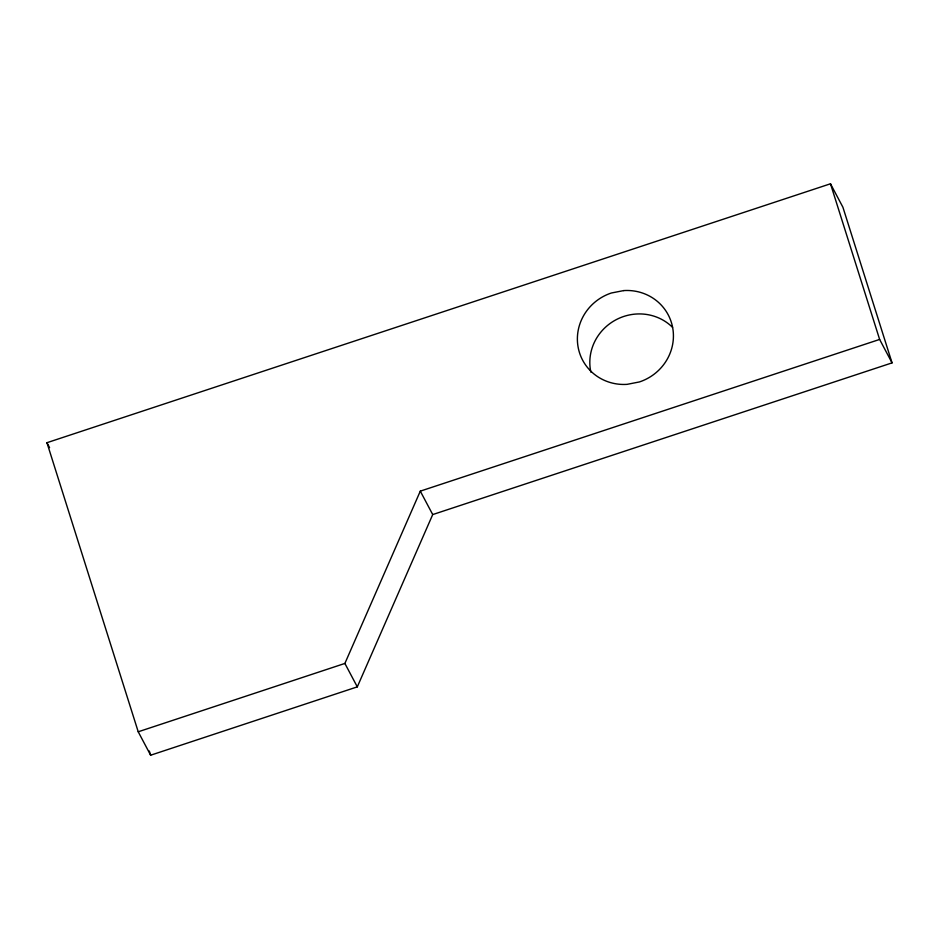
<?xml version="1.0" encoding="UTF-8"?>
<svg xmlns="http://www.w3.org/2000/svg" width="939" height="939" viewBox="0 0 939 939"><rect width="100%" height="100%" fill="white"/><g stroke="black" fill="none" stroke-linecap="round" stroke-linejoin="round"><path stroke-width="1.41" d="M138.221 731.786L344.883 663.439L420.296 491.144L879.632 339.437L892.05 362.877L432.715 514.572L357.301 686.867L150.639 755.214L138.221 731.786L46.95 442.703L830.487 183.786L842.905 207.214L892.05 362.877M420.296 491.144L432.715 514.572M344.883 663.439L357.301 686.867M46.95 442.703L49.567 447.633M830.487 183.786L879.632 339.437M149.313 751.024L150.639 755.214M590.866 372.173A48.429 46.574 -27.9 0 1 615.409 320.093A48.429 46.574 -27.9 0 1 672.582 327.382M623.719 290.585L611.359 293.003A48.429 46.574 -28 0 0 578.037 346.714A48.429 46.574 -28 0 0 627.076 384.356L639.436 381.938A48.429 46.574 -28 0 0 672.77 328.227A48.429 46.574 -28 0 0 623.719 290.585"/></g></svg>
